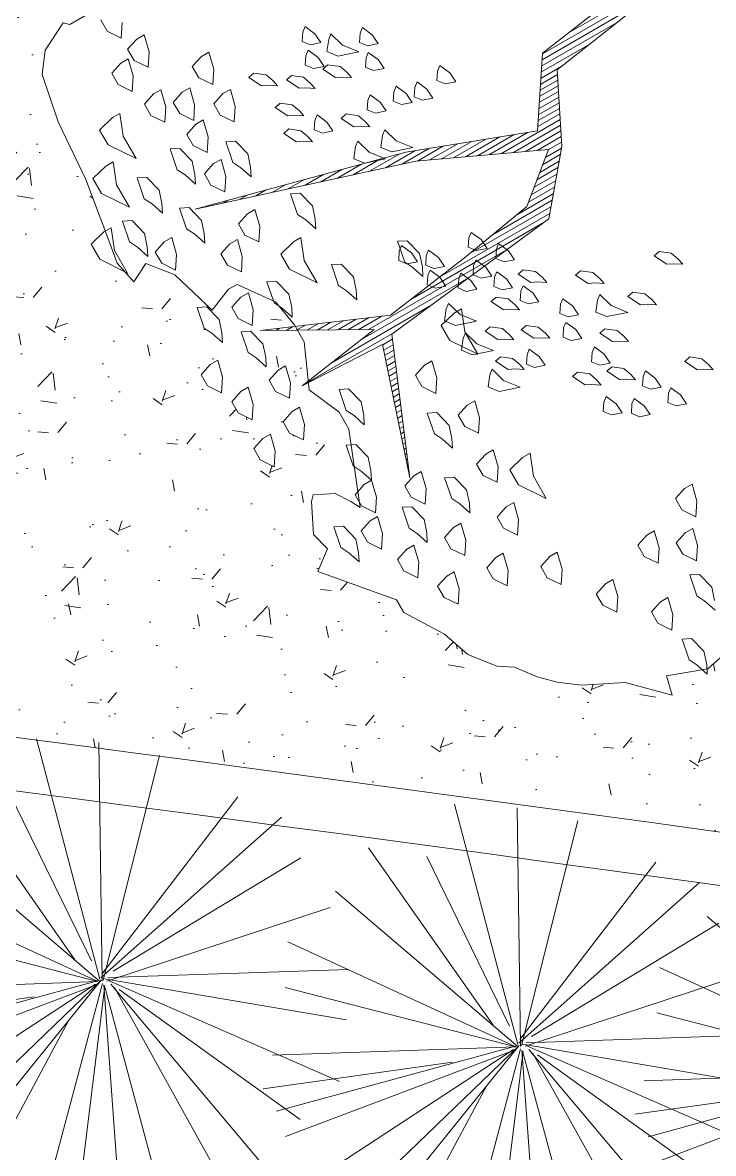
# Model space of a CAD drawing. Header units: metres. Extents: x 12093 to 20303, y 514 to 1412.
# Drawn here: x 19682.532 to 19684.485, y 706.452 to 709.65 of the extents above; entities that cross this region are included whole.
import ezdxf

# ---------------------------------------------------------------- set-up
doc = ezdxf.new("R2010")
doc.units = ezdxf.units.M
doc.layers.get('0').update_dxf_attribs({"lineweight": 13})
for name, color, linetype, lineweight in [('AMBI-GRASS', 104, 'Continuous', 20), ('ARBOLES', 52, 'Continuous', 13), ('grass', 64, 'Continuous', 13), ('MANZANAS-ORIGINALES', 147, 'Continuous', 9)]:
    doc.layers.add(name, color=color, linetype=linetype, lineweight=lineweight)
pattern_1 = [(50, (0, 0), (0.364369338, -0.031878171), [0.0381, -0.4191]), (355, (0, 0), (-0.070485652, 0.382113286), [0.03048, -0.33528]), (100.451, (0.03036, -0.00266), (0.2938850033, 0.3502333756), [0.03238, -0.35618]), (46.1842, (0, 0.1016), (0.542158082, -0.084084656), [0.05715, -0.62865]), (96.6356, (0.0452, 0.0946), (0.474808469, 0.494851112), [0.04857, -0.53427]), (351.184, (0, 0.1016), (0.474809212, 0.494850236), [0.04572, -0.50292]), (21, (0.0508, 0.0762), (0.3032297597, -0.204531037), [0.0381, -0.4191]), (326, (0.0508, 0.0762), (0.123604057, 0.368375932), [0.03048, -0.33528]), (71.4514, (0.07607, 0.05916), (0.4268329815, 0.1638457154), [0.03238, -0.35618]), (37.5, (0, 0), (0.0061772065, 0.16911007775), [0, -0.331216, 0, -0.34036, 0, -0.33655]), (7.5, (0, 0), (0.133639325, 0.2003611496), [0, -0.194056, 0, -0.323596, 0, -0.12827]), (327.5, (-0.11328, 0), (0.2711811903, -0.011457488), [0, -0.127, 0, -0.39624, 0, -0.52578]), (317.5, (-0.16408, 0), (0.2962583628, 0.050852982), [0, -0.1651, 0, -0.263144, 0, -0.37338])]

# ---------------------------------------------------------------- blocks, each defined once
blk = doc.blocks.new('ghgfghgh')
at = {"layer": 'ARBOLES', "lineweight": 20}
for p, q in [((20001.1504, 663.7638), (20001.5824, 664.0132)), ((20001.1042, 663.7276), (20001.3177, 663.8952)), ((20001.3369, 663.8619), (20001.1301, 663.6982)), ((20001.1042, 663.7267), (20001.333, 663.8588)), ((20001.1035, 663.7159), (20001.2843, 663.8203)), ((20001.1028, 663.705), (20001.2357, 663.7818)), ((20001.1021, 663.6942), (20001.187, 663.7433)), ((20001.0953, 663.5894), (20001.1042, 663.7276)), ((20001.1014, 663.6834), (20001.1384, 663.7047)), ((20001.1, 663.6617), (20001.1312, 663.6797)), ((20001.1007, 663.6725), (20001.1306, 663.6898)), ((20001.1301, 663.6982), (20001.1383, 663.5611)), ((20001.0986, 663.6401), (20001.1324, 663.6596)), ((20001.0993, 663.6509), (20001.1318, 663.6696)), ((20001.0972, 663.6184), (20001.1336, 663.6394)), ((20001.0979, 663.6292), (20001.133, 663.6495)), ((20001.0958, 663.5967), (20001.1348, 663.6193)), ((20001.0965, 663.6076), (20001.1342, 663.6293)), ((20001.0306, 663.5487), (20001.1354, 663.6092)), ((20001.052, 663.5506), (20001.136, 663.5991)), ((20000.8603, 663.5513), (20001.0953, 663.5894)), ((20000.9879, 663.5449), (20001.0532, 663.5826)), ((20001.0093, 663.5468), (20001.0784, 663.5867)), ((20001.0734, 663.5525), (20001.1366, 663.589)), ((20001.0947, 663.5544), (20001.1372, 663.579)), ((20000.8812, 663.5354), (20000.9276, 663.5622)), ((20000.9025, 663.5373), (20000.9527, 663.5663)), ((20000.9239, 663.5392), (20000.9778, 663.5704)), ((20000.9452, 663.5411), (20001.003, 663.5744)), ((20000.9666, 663.543), (20001.0281, 663.5785)), ((20001.1141, 663.5552), (20001.1378, 663.5689)), ((20001.1383, 663.5611), (20001.1151, 663.4324)), ((20000.4846, 663.4496), (20000.8603, 663.5513)), ((20000.7664, 663.5108), (20000.8154, 663.5391)), ((20000.7953, 663.5171), (20000.8494, 663.5483)), ((20000.8242, 663.5234), (20000.8773, 663.554)), ((20000.8532, 663.5297), (20000.9025, 663.5581)), ((20001.1145, 663.5562), (20000.8784, 663.5351)), ((20001.0759, 663.4541), (20001.1145, 663.5562)), ((20001.1041, 663.5285), (20001.1357, 663.5468)), ((20001.1091, 663.5419), (20001.1378, 663.5585)), ((20000.8784, 663.5351), (20000.4846, 663.4496)), ((20000.7085, 663.4982), (20000.7474, 663.5207)), ((20000.7374, 663.5045), (20000.7814, 663.5299)), ((20001.094, 663.5019), (20001.1315, 663.5236)), ((20001.099, 663.5152), (20001.1336, 663.5352)), ((20000.6506, 663.4856), (20000.6795, 663.5023)), ((20000.6795, 663.4919), (20000.7134, 663.5115)), ((20001.0839, 663.4752), (20001.1273, 663.5003)), ((20001.0889, 663.4885), (20001.1294, 663.5119)), ((20000.5927, 663.4731), (20000.6115, 663.4839)), ((20000.6216, 663.4794), (20000.6455, 663.4931)), ((20001.0788, 663.4619), (20001.1252, 663.4886)), ((20000.5637, 663.4668), (20000.5775, 663.4747)), ((20001.0157, 663.4046), (20001.121, 663.4654)), ((20001.0581, 663.4395), (20001.1231, 663.477)), ((20000.9219, 663.3296), (20001.1168, 663.4421)), ((20000.9678, 663.3651), (20001.0759, 663.4541)), ((20000.9733, 663.3697), (20001.1189, 663.4537)), ((20001.1151, 663.4324), (20000.8351, 663.2264)), ((20000.8691, 663.2886), (20001.104, 663.4243)), ((20000.7938, 663.2347), (20001.0382, 663.3758)), ((20000.833, 663.2607), (20000.9678, 663.3651)), ((20000.7802, 663.2165), (20000.9723, 663.3274)), ((20000.73, 663.177), (20000.9065, 663.279)), ((20000.6008, 663.233), (20000.833, 663.2607)), ((20000.7571, 663.2344), (20000.7947, 663.2561)), ((20000.7754, 663.2346), (20000.8174, 663.2588)), ((20000.6287, 663.2332), (20000.6354, 663.2371)), ((20000.647, 663.2334), (20000.6581, 663.2398)), ((20000.6654, 663.2336), (20000.6809, 663.2425)), ((20000.6837, 663.2337), (20000.7037, 663.2453)), ((20000.7021, 663.2339), (20000.7264, 663.248)), ((20000.7204, 663.2341), (20000.7492, 663.2507)), ((20000.7388, 663.2342), (20000.7719, 663.2534)), ((20000.8036, 663.2348), (20000.6008, 663.233)), ((20000.6103, 663.2331), (20000.6126, 663.2344)), ((20000.6755, 663.1343), (20000.8036, 663.2348)), ((20000.6797, 663.1376), (20000.8406, 663.2305)), ((20000.8191, 663.2076), (20000.8362, 663.2175)), ((20000.8351, 663.2264), (20000.8676, 662.9704)), ((20000.8189, 663.2082), (20000.6755, 663.1343)), ((20000.8676, 662.9704), (20000.8189, 663.2082)), ((20000.821, 663.1983), (20000.8374, 663.2078)), ((20000.8229, 663.189), (20000.8387, 663.1981)), ((20000.8248, 663.1797), (20000.8399, 663.1884)), ((20000.8267, 663.1703), (20000.8411, 663.1787)), ((20000.8286, 663.161), (20000.8424, 663.169)), ((20000.8305, 663.1517), (20000.8436, 663.1592)), ((20000.8324, 663.1424), (20000.8448, 663.1495)), ((20000.8343, 663.133), (20000.8461, 663.1398)), ((20000.8362, 663.1237), (20000.8473, 663.1301)), ((20000.8381, 663.1144), (20000.8485, 663.1204)), ((20000.8401, 663.1051), (20000.8498, 663.1107)), ((20000.842, 663.0958), (20000.851, 663.101)), ((20000.8439, 663.0864), (20000.8522, 663.0913)), ((20000.8458, 663.0771), (20000.8535, 663.0816)), ((20000.8477, 663.0678), (20000.8547, 663.0718)), ((20000.8496, 663.0585), (20000.8559, 663.0621)), ((20000.8515, 663.0491), (20000.8572, 663.0524)), ((20000.8534, 663.0398), (20000.8584, 663.0427)), ((20000.8553, 663.0305), (20000.8597, 663.033)), ((20000.8572, 663.0212), (20000.8609, 663.0233)), ((20000.8591, 663.0118), (20000.8621, 663.0136)), ((20000.861, 663.0025), (20000.8634, 663.0039)), ((20000.8629, 662.9932), (20000.8646, 662.9941))]:
    blk.add_line(p, q, dxfattribs=at)
at = {"layer": 'grass'}
for p, q in [((20000.2614, 663.7788), (20000.2993, 663.8007)), ((20000.228, 663.7494), (20000.2495, 663.782)), ((20000.2495, 663.782), (20000.2614, 663.7788)), ((20000.3164, 663.7869), (20000.3279, 663.767)), ((20000.3527, 663.7547), (20000.3545, 663.7823)), ((20000.3279, 663.767), (20000.3527, 663.7547)), ((20000.3937, 663.7606), (20000.3804, 663.7529)), ((20000.4024, 663.7302), (20000.3937, 663.7606)), ((20000.6766, 663.7654), (20000.6755, 663.7487)), ((20000.6806, 663.7752), (20000.6766, 663.7654)), ((20000.6982, 663.7623), (20000.6806, 663.7752)), ((20000.7089, 663.7465), (20000.6982, 663.7623)), ((20000.7267, 663.7621), (20000.7227, 663.7523)), ((20000.7472, 663.7422), (20000.7267, 663.7621)), ((20000.7788, 663.7636), (20000.7777, 663.7469)), ((20000.7828, 663.7734), (20000.7788, 663.7636)), ((20000.8004, 663.7605), (20000.7828, 663.7734)), ((20000.8111, 663.7447), (20000.8004, 663.7605)), ((20000.2172, 663.7331), (20000.228, 663.7494)), ((20000.3804, 663.7529), (20000.3643, 663.7347)), ((20000.6755, 663.7487), (20000.6902, 663.7427)), ((20000.6902, 663.7427), (20000.7089, 663.7465)), ((20000.7227, 663.7523), (20000.7196, 663.7306)), ((20000.7766, 663.7302), (20000.7472, 663.7422)), ((20000.7777, 663.7469), (20000.7924, 663.7409)), ((20000.7924, 663.7409), (20000.8111, 663.7447)), ((20000.212, 663.6898), (20000.2172, 663.7331)), ((20000.3643, 663.7347), (20000.3758, 663.7148)), ((20000.4006, 663.7025), (20000.4024, 663.7302)), ((20000.4957, 663.722), (20000.4796, 663.7038)), ((20000.509, 663.7297), (20000.4957, 663.722)), ((20000.5177, 663.6992), (20000.509, 663.7297)), ((20000.6822, 663.7231), (20000.681, 663.7064)), ((20000.6862, 663.7329), (20000.6822, 663.7231)), ((20000.7038, 663.7199), (20000.6862, 663.7329)), ((20000.7145, 663.7041), (20000.7038, 663.7199)), ((20000.7196, 663.7306), (20000.7392, 663.7226)), ((20000.7392, 663.7226), (20000.7766, 663.7302)), ((20000.7933, 663.7291), (20000.7893, 663.7193)), ((20000.8109, 663.7162), (20000.7933, 663.7291)), ((20000.352, 663.7099), (20000.3359, 663.6918)), ((20000.3653, 663.7176), (20000.352, 663.7099)), ((20000.374, 663.6872), (20000.3653, 663.7176)), ((20000.3758, 663.7148), (20000.4006, 663.7025)), ((20000.4796, 663.7038), (20000.4911, 663.6839)), ((20000.681, 663.7064), (20000.6957, 663.7003)), ((20000.6957, 663.7003), (20000.7145, 663.7041)), ((20000.7125, 663.6992), (20000.7214, 663.707)), ((20000.7214, 663.707), (20000.743, 663.7039)), ((20000.743, 663.7039), (20000.7557, 663.693)), ((20000.7893, 663.7193), (20000.7882, 663.7026)), ((20000.7882, 663.7026), (20000.8029, 663.6966)), ((20000.8029, 663.6966), (20000.8216, 663.7004)), ((20000.8216, 663.7004), (20000.8109, 663.7162)), ((20000.921, 663.7055), (20000.9169, 663.6957)), ((20000.9386, 663.6926), (20000.921, 663.7055)), ((20000.2405, 663.6054), (20000.212, 663.6898)), ((20000.3359, 663.6918), (20000.3474, 663.6718)), ((20000.3722, 663.6596), (20000.374, 663.6872)), ((20000.4911, 663.6839), (20000.5159, 663.6716)), ((20000.5159, 663.6716), (20000.5177, 663.6992)), ((20000.5806, 663.6845), (20000.5895, 663.6923)), ((20000.6031, 663.6696), (20000.5806, 663.6845)), ((20000.5895, 663.6923), (20000.6111, 663.6892)), ((20000.6111, 663.6892), (20000.6238, 663.6783)), ((20000.6474, 663.6801), (20000.6563, 663.6879)), ((20000.6699, 663.6651), (20000.6474, 663.6801)), ((20000.6563, 663.6879), (20000.6779, 663.6847)), ((20000.6779, 663.6847), (20000.6906, 663.6738)), ((20000.735, 663.6843), (20000.7125, 663.6992)), ((20000.7468, 663.6852), (20000.735, 663.6843)), ((20000.7635, 663.6841), (20000.7468, 663.6852)), ((20000.7557, 663.693), (20000.7635, 663.6841)), ((20000.9169, 663.6957), (20000.9158, 663.679)), ((20000.9493, 663.6768), (20000.9386, 663.6926)), ((20000.3474, 663.6718), (20000.3722, 663.6596)), ((20000.4236, 663.6626), (20000.4103, 663.655)), ((20000.4323, 663.6322), (20000.4236, 663.6626)), ((20000.475, 663.6657), (20000.4617, 663.658)), ((20000.4837, 663.6353), (20000.475, 663.6657)), ((20000.5474, 663.6632), (20000.5341, 663.6555)), ((20000.5561, 663.6328), (20000.5474, 663.6632)), ((20000.6149, 663.6705), (20000.6031, 663.6696)), ((20000.6316, 663.6694), (20000.6149, 663.6705)), ((20000.6238, 663.6783), (20000.6316, 663.6694)), ((20000.6817, 663.666), (20000.6699, 663.6651)), ((20000.6984, 663.6649), (20000.6817, 663.666)), ((20000.6906, 663.6738), (20000.6984, 663.6649)), ((20000.843, 663.6688), (20000.839, 663.6589)), ((20000.8606, 663.6558), (20000.843, 663.6688)), ((20000.8764, 663.6665), (20000.8753, 663.6498)), ((20000.8804, 663.6763), (20000.8764, 663.6665)), ((20000.898, 663.6634), (20000.8804, 663.6763)), ((20000.9087, 663.6476), (20000.898, 663.6634)), ((20000.9158, 663.679), (20000.9305, 663.673)), ((20000.9305, 663.673), (20000.9493, 663.6768)), ((20000.4103, 663.655), (20000.3942, 663.6368)), ((20000.4617, 663.658), (20000.4456, 663.6399)), ((20000.4456, 663.6399), (20000.4571, 663.6199)), ((20000.5341, 663.6555), (20000.518, 663.6373)), ((20000.7927, 663.6436), (20000.7916, 663.6269)), ((20000.7967, 663.6534), (20000.7927, 663.6436)), ((20000.8143, 663.6405), (20000.7967, 663.6534)), ((20000.825, 663.6246), (20000.8143, 663.6405)), ((20000.839, 663.6589), (20000.8379, 663.6422)), ((20000.8379, 663.6422), (20000.8526, 663.6362)), ((20000.8526, 663.6362), (20000.8713, 663.64)), ((20000.8713, 663.64), (20000.8606, 663.6558)), ((20000.8753, 663.6498), (20000.89, 663.6438)), ((20000.89, 663.6438), (20000.9087, 663.6476)), ((20000.3505, 663.6204), (20000.3372, 663.6127)), ((20000.3564, 663.5795), (20000.3505, 663.6204)), ((20000.3942, 663.6368), (20000.4057, 663.6168)), ((20000.4305, 663.6046), (20000.4323, 663.6322)), ((20000.4571, 663.6199), (20000.482, 663.6077)), ((20000.482, 663.6077), (20000.4837, 663.6353)), ((20000.518, 663.6373), (20000.5295, 663.6174)), ((20000.5543, 663.6051), (20000.5561, 663.6328)), ((20000.6274, 663.631), (20000.6363, 663.6388)), ((20000.6499, 663.6161), (20000.6274, 663.631)), ((20000.6363, 663.6388), (20000.6579, 663.6357)), ((20000.6579, 663.6357), (20000.6706, 663.6248)), ((20000.6706, 663.6248), (20000.6784, 663.6159)), ((20000.7452, 663.6115), (20000.7541, 663.6193)), ((20000.7541, 663.6193), (20000.7757, 663.6162)), ((20000.7916, 663.6269), (20000.8063, 663.6208)), ((20000.8063, 663.6208), (20000.825, 663.6246)), ((20000.2898, 663.5027), (20000.2405, 663.6054)), ((20000.3372, 663.6127), (20000.3144, 663.5907)), ((20000.4057, 663.6168), (20000.4305, 663.6046)), ((20000.4858, 663.601), (20000.4697, 663.5828)), ((20000.4991, 663.6087), (20000.4858, 663.601)), ((20000.5078, 663.5783), (20000.4991, 663.6087)), ((20000.5295, 663.6174), (20000.5543, 663.6051)), ((20000.6617, 663.617), (20000.6499, 663.6161)), ((20000.6784, 663.6159), (20000.6617, 663.617)), ((20000.698, 663.6079), (20000.6969, 663.5912)), ((20000.702, 663.6177), (20000.698, 663.6079)), ((20000.7196, 663.6048), (20000.702, 663.6177)), ((20000.7303, 663.589), (20000.7196, 663.6048)), ((20000.7677, 663.5966), (20000.7452, 663.6115)), ((20000.7757, 663.6162), (20000.7884, 663.6053)), ((20000.7884, 663.6053), (20000.7962, 663.5963)), ((20000.3144, 663.5907), (20000.3298, 663.5641)), ((20000.3794, 663.5396), (20000.3564, 663.5795)), ((20000.4697, 663.5828), (20000.4812, 663.5629)), ((20000.6428, 663.5847), (20000.6517, 663.5925)), ((20000.6653, 663.5698), (20000.6428, 663.5847)), ((20000.6517, 663.5925), (20000.6733, 663.5894)), ((20000.6733, 663.5894), (20000.686, 663.5785)), ((20000.6969, 663.5912), (20000.7116, 663.5852)), ((20000.7116, 663.5852), (20000.7303, 663.589)), ((20000.7795, 663.5975), (20000.7677, 663.5966)), ((20000.7962, 663.5963), (20000.7795, 663.5975)), ((20000.8187, 663.5814), (20000.8156, 663.5598)), ((20000.8227, 663.5912), (20000.8187, 663.5814)), ((20000.8432, 663.5714), (20000.8227, 663.5912)), ((20000.3298, 663.5641), (20000.3794, 663.5396)), ((20000.4812, 663.5629), (20000.506, 663.5506)), ((20000.506, 663.5506), (20000.5078, 663.5783)), ((20000.5393, 663.5698), (20000.5564, 663.5709)), ((20000.5518, 663.5327), (20000.5393, 663.5698)), ((20000.5564, 663.5709), (20000.5784, 663.5481)), ((20000.6771, 663.5707), (20000.6653, 663.5698)), ((20000.6938, 663.5696), (20000.6771, 663.5707)), ((20000.686, 663.5785), (20000.6938, 663.5696)), ((20000.7704, 663.5611), (20000.7673, 663.5395)), ((20000.7744, 663.5709), (20000.7704, 663.5611)), ((20000.7949, 663.5511), (20000.7744, 663.5709)), ((20000.8156, 663.5598), (20000.8352, 663.5518)), ((20000.8352, 663.5518), (20000.8727, 663.5594)), ((20000.8727, 663.5594), (20000.8432, 663.5714)), ((20000.4403, 663.557), (20000.4574, 663.558)), ((20000.4528, 663.5199), (20000.4403, 663.557)), ((20000.4574, 663.558), (20000.4794, 663.5353)), ((20000.5308, 663.5384), (20000.5175, 663.5307)), ((20000.5395, 663.5079), (20000.5308, 663.5384)), ((20000.5784, 663.5481), (20000.5833, 663.5243)), ((20000.7673, 663.5395), (20000.7869, 663.5315)), ((20000.7869, 663.5315), (20000.8243, 663.5391)), ((20000.8243, 663.5391), (20000.7949, 663.5511)), ((20000.3252, 663.526), (20000.3024, 663.504)), ((20000.3385, 663.5337), (20000.3252, 663.526)), ((20000.3444, 663.4928), (20000.3385, 663.5337)), ((20000.4671, 663.5105), (20000.4528, 663.5199)), ((20000.4794, 663.5353), (20000.4843, 663.5115)), ((20000.5175, 663.5307), (20000.5014, 663.5125)), ((20000.5661, 663.5233), (20000.5518, 663.5327)), ((20000.5843, 663.5072), (20000.5661, 663.5233)), ((20000.5833, 663.5243), (20000.5843, 663.5072)), ((20000.327, 663.4031), (20000.2898, 663.5027)), ((20000.3024, 663.504), (20000.3178, 663.4774)), ((20000.3815, 663.5053), (20000.3986, 663.5063)), ((20000.394, 663.4682), (20000.3815, 663.5053)), ((20000.3986, 663.5063), (20000.4206, 663.4836)), ((20000.4853, 663.4944), (20000.4671, 663.5105)), ((20000.4843, 663.5115), (20000.4853, 663.4944)), ((20000.5014, 663.5125), (20000.5129, 663.4926)), ((20000.5378, 663.4803), (20000.5395, 663.5079)), ((20000.3674, 663.4529), (20000.3444, 663.4928)), ((20000.4206, 663.4836), (20000.4255, 663.4598)), ((20000.5129, 663.4926), (20000.5378, 663.4803)), ((20000.6549, 663.477), (20000.672, 663.478)), ((20000.672, 663.478), (20000.694, 663.4553)), ((20000.3178, 663.4774), (20000.3674, 663.4529)), ((20000.4083, 663.4588), (20000.394, 663.4682)), ((20000.4265, 663.4427), (20000.4083, 663.4588)), ((20000.4255, 663.4598), (20000.4265, 663.4427)), ((20000.5348, 663.4605), (20000.5435, 663.4655)), ((20000.6674, 663.4399), (20000.6549, 663.477)), ((20000.4569, 663.4514), (20000.4741, 663.4524)), ((20000.4695, 663.4143), (20000.4569, 663.4514)), ((20000.4741, 663.4524), (20000.4961, 663.4296)), ((20000.5058, 663.4542), (20000.5095, 663.4563)), ((20000.5779, 663.4414), (20000.5618, 663.4233)), ((20000.5912, 663.4491), (20000.5779, 663.4414)), ((20000.5999, 663.4187), (20000.5912, 663.4491)), ((20000.6818, 663.4305), (20000.6674, 663.4399)), ((20000.694, 663.4553), (20000.6989, 663.4315)), ((20000.3551, 663.4281), (20000.3723, 663.4291)), ((20000.3677, 663.391), (20000.3551, 663.4281)), ((20000.3723, 663.4291), (20000.3943, 663.4063)), ((20000.4961, 663.4296), (20000.5009, 663.4059)), ((20000.5618, 663.4233), (20000.5733, 663.4033)), ((20000.5981, 663.3911), (20000.5999, 663.4187)), ((20000.6999, 663.4144), (20000.6818, 663.4305)), ((20000.6989, 663.4315), (20000.6999, 663.4144)), ((20000.3219, 663.4089), (20000.2991, 663.3869)), ((20000.3352, 663.4165), (20000.3219, 663.4089)), ((20000.3457, 663.3534), (20000.327, 663.4031)), ((20000.3411, 663.3756), (20000.3352, 663.4165)), ((20000.3943, 663.4063), (20000.3992, 663.3825)), ((20000.4429, 663.3989), (20000.4296, 663.3913)), ((20000.4516, 663.3685), (20000.4429, 663.3989)), ((20000.4838, 663.4048), (20000.4695, 663.4143)), ((20000.502, 663.3887), (20000.4838, 663.4048)), ((20000.5009, 663.4059), (20000.502, 663.3887)), ((20000.5733, 663.4033), (20000.5981, 663.3911)), ((20000.6733, 663.399), (20000.66, 663.3913)), ((20000.6792, 663.3581), (20000.6733, 663.399)), ((20000.9727, 663.3984), (20000.9716, 663.3817)), ((20000.9767, 663.4082), (20000.9727, 663.3984)), ((20000.9943, 663.3953), (20000.9767, 663.4082)), ((20000.2991, 663.3869), (20000.3145, 663.3603)), ((20000.382, 663.3815), (20000.3677, 663.391)), ((20000.4002, 663.3654), (20000.382, 663.3815)), ((20000.3992, 663.3825), (20000.4002, 663.3654)), ((20000.4296, 663.3913), (20000.4135, 663.3731)), ((20000.5467, 663.388), (20000.5306, 663.3698)), ((20000.56, 663.3956), (20000.5467, 663.388)), ((20000.5687, 663.3652), (20000.56, 663.3956)), ((20000.66, 663.3913), (20000.6373, 663.3693)), ((20000.8457, 663.3922), (20000.8629, 663.3932)), ((20000.8583, 663.3551), (20000.8457, 663.3922)), ((20000.8527, 663.3845), (20000.8486, 663.3747)), ((20000.8703, 663.3716), (20000.8527, 663.3845)), ((20000.8629, 663.3932), (20000.8849, 663.3704)), ((20000.9716, 663.3817), (20000.9863, 663.3756)), ((20000.9863, 663.3756), (20001.005, 663.3794)), ((20001.005, 663.3794), (20000.9943, 663.3953)), ((20001.0217, 663.3783), (20001.0206, 663.3616)), ((20001.0257, 663.3881), (20001.0217, 663.3783)), ((20001.0433, 663.3752), (20001.0257, 663.3881)), ((20000.3145, 663.3603), (20000.3641, 663.3357)), ((20000.3641, 663.3357), (20000.3411, 663.3756)), ((20000.4135, 663.3731), (20000.425, 663.3531)), ((20000.4498, 663.3409), (20000.4516, 663.3685)), ((20000.5306, 663.3698), (20000.5421, 663.3499)), ((20000.567, 663.3376), (20000.5687, 663.3652)), ((20000.6373, 663.3693), (20000.6526, 663.3427)), ((20000.7023, 663.3182), (20000.6792, 663.3581)), ((20000.8486, 663.3747), (20000.8475, 663.358)), ((20000.8475, 663.358), (20000.8622, 663.352)), ((20000.881, 663.3558), (20000.8703, 663.3716)), ((20000.8849, 663.3704), (20000.8897, 663.3466)), ((20000.8968, 663.3665), (20000.8957, 663.3498)), ((20000.9008, 663.3763), (20000.8968, 663.3665)), ((20000.9184, 663.3634), (20000.9008, 663.3763)), ((20000.9291, 663.3476), (20000.9184, 663.3634)), ((20000.9852, 663.3589), (20000.9812, 663.3491)), ((20001.0028, 663.346), (20000.9852, 663.3589)), ((20001.0206, 663.3616), (20001.0353, 663.3556)), ((20001.0353, 663.3556), (20001.054, 663.3594)), ((20001.054, 663.3594), (20001.0433, 663.3752)), ((20001.3028, 663.3664), (20001.3118, 663.3742)), ((20001.3254, 663.3515), (20001.3028, 663.3664)), ((20001.3118, 663.3742), (20001.3334, 663.3711)), ((20001.3334, 663.3711), (20001.3461, 663.3601)), ((20001.3461, 663.3601), (20001.3539, 663.3512)), ((20000.3751, 663.3199), (20000.3457, 663.3534)), ((20000.3966, 663.3525), (20000.3751, 663.3199)), ((20000.4487, 663.3322), (20000.3966, 663.3525)), ((20000.425, 663.3531), (20000.4498, 663.3409)), ((20000.5421, 663.3499), (20000.567, 663.3376)), ((20000.6526, 663.3427), (20000.7023, 663.3182)), ((20000.7278, 663.3507), (20000.745, 663.3517)), ((20000.7404, 663.3136), (20000.7278, 663.3507)), ((20000.745, 663.3517), (20000.767, 663.329)), ((20000.8726, 663.3456), (20000.8583, 663.3551)), ((20000.8622, 663.352), (20000.881, 663.3558)), ((20000.8908, 663.3295), (20000.8726, 663.3456)), ((20000.8897, 663.3466), (20000.8908, 663.3295)), ((20000.8957, 663.3498), (20000.9104, 663.3438)), ((20000.9035, 663.3409), (20000.8994, 663.3311)), ((20000.9211, 663.328), (20000.9035, 663.3409)), ((20000.9104, 663.3438), (20000.9291, 663.3476)), ((20000.9812, 663.3491), (20000.9801, 663.3324)), ((20001.0135, 663.3302), (20001.0028, 663.346)), ((20001.0224, 663.338), (20001.0184, 663.3282)), ((20001.04, 663.3251), (20001.0224, 663.338)), ((20001.0607, 663.3338), (20001.0696, 663.3416)), ((20001.0696, 663.3416), (20001.0912, 663.3385)), ((20001.0912, 663.3385), (20001.1039, 663.3276)), ((20001.163, 663.332), (20001.1719, 663.3398)), ((20001.1719, 663.3398), (20001.1935, 663.3367)), ((20001.1935, 663.3367), (20001.2062, 663.3258)), ((20001.3372, 663.3523), (20001.3254, 663.3515)), ((20001.3539, 663.3512), (20001.3372, 663.3523)), ((20000.5151, 663.2696), (20000.4487, 663.3322)), ((20000.6127, 663.3197), (20000.6299, 663.3207)), ((20000.6253, 663.2826), (20000.6127, 663.3197)), ((20000.6299, 663.3207), (20000.6519, 663.298)), ((20000.767, 663.329), (20000.7718, 663.3052)), ((20000.8994, 663.3311), (20000.8983, 663.3144)), ((20000.9318, 663.3121), (20000.9211, 663.328)), ((20000.9545, 663.3257), (20000.9534, 663.309)), ((20000.9585, 663.3355), (20000.9545, 663.3257)), ((20000.9761, 663.3226), (20000.9585, 663.3355)), ((20000.9868, 663.3068), (20000.9761, 663.3226)), ((20000.9801, 663.3324), (20000.9948, 663.3264)), ((20000.9948, 663.3264), (20001.0135, 663.3302)), ((20001.0184, 663.3282), (20001.0173, 663.3115)), ((20001.0507, 663.3093), (20001.04, 663.3251)), ((20001.0832, 663.3189), (20001.0607, 663.3338)), ((20001.095, 663.3198), (20001.0832, 663.3189)), ((20001.1117, 663.3187), (20001.095, 663.3198)), ((20001.1039, 663.3276), (20001.1117, 663.3187)), ((20001.1855, 663.3171), (20001.163, 663.332)), ((20001.1973, 663.318), (20001.1855, 663.3171)), ((20001.214, 663.3169), (20001.1973, 663.318)), ((20001.2062, 663.3258), (20001.214, 663.3169)), ((20000.5442, 663.3066), (20000.5151, 663.2696)), ((20000.5593, 663.3153), (20000.5442, 663.3066)), ((20000.6277, 663.2842), (20000.5593, 663.3153)), ((20000.5795, 663.3005), (20000.5662, 663.2928)), ((20000.5882, 663.2701), (20000.5795, 663.3005)), ((20000.6519, 663.298), (20000.6568, 663.2742)), ((20000.7547, 663.3041), (20000.7404, 663.3136)), ((20000.7729, 663.288), (20000.7547, 663.3041)), ((20000.7718, 663.3052), (20000.7729, 663.288)), ((20000.8983, 663.3144), (20000.913, 663.3084)), ((20000.913, 663.3084), (20000.9318, 663.3121)), ((20000.9534, 663.309), (20000.9681, 663.303)), ((20000.9681, 663.303), (20000.9868, 663.3068)), ((20001.0173, 663.3115), (20001.032, 663.3055)), ((20001.032, 663.3055), (20001.0507, 663.3093)), ((20001.0654, 663.3033), (20001.0643, 663.2866)), ((20001.0694, 663.3131), (20001.0654, 663.3033)), ((20001.087, 663.3002), (20001.0694, 663.3131)), ((20001.0977, 663.2843), (20001.087, 663.3002)), ((20001.206, 663.2973), (20001.202, 663.2875)), ((20001.2265, 663.2775), (20001.206, 663.2973)), ((20001.2561, 663.294), (20001.265, 663.3018)), ((20001.265, 663.3018), (20001.2866, 663.2987)), ((20001.2866, 663.2987), (20001.2993, 663.2877)), ((20000.5662, 663.2928), (20000.5501, 663.2747)), ((20000.6396, 663.2732), (20000.6253, 663.2826)), ((20000.6615, 663.2432), (20000.6277, 663.2842)), ((20000.9364, 663.2816), (20000.9324, 663.2718)), ((20000.9569, 663.2618), (20000.9364, 663.2816)), ((20001.0122, 663.285), (20001.0211, 663.2928)), ((20001.0347, 663.2701), (20001.0122, 663.285)), ((20001.0211, 663.2928), (20001.0427, 663.2897)), ((20001.0427, 663.2897), (20001.0554, 663.2788)), ((20001.0554, 663.2788), (20001.0632, 663.2699)), ((20001.0643, 663.2866), (20001.079, 663.2806)), ((20001.079, 663.2806), (20001.0977, 663.2843)), ((20001.136, 663.2801), (20001.1349, 663.2634)), ((20001.14, 663.2899), (20001.136, 663.2801)), ((20001.1576, 663.277), (20001.14, 663.2899)), ((20001.1683, 663.2612), (20001.1576, 663.277)), ((20001.202, 663.2875), (20001.1989, 663.2659)), ((20001.2559, 663.2655), (20001.2265, 663.2775)), ((20001.2786, 663.279), (20001.2561, 663.294)), ((20001.2904, 663.2799), (20001.2786, 663.279)), ((20001.3071, 663.2788), (20001.2904, 663.2799)), ((20001.2993, 663.2877), (20001.3071, 663.2788)), ((20000.4882, 663.2744), (20000.5053, 663.2754)), ((20000.5007, 663.2373), (20000.4882, 663.2744)), ((20000.5053, 663.2754), (20000.5273, 663.2527)), ((20000.5501, 663.2747), (20000.5616, 663.2547)), ((20000.5864, 663.2424), (20000.5882, 663.2701)), ((20000.6578, 663.257), (20000.6396, 663.2732)), ((20000.6568, 663.2742), (20000.6578, 663.257)), ((20000.9463, 663.264), (20000.9235, 663.242)), ((20000.9324, 663.2718), (20000.9293, 663.2502)), ((20000.9596, 663.2717), (20000.9463, 663.264)), ((20000.9863, 663.2498), (20000.9569, 663.2618)), ((20000.9655, 663.2308), (20000.9596, 663.2717)), ((20001.0465, 663.271), (20001.0347, 663.2701)), ((20001.0632, 663.2699), (20001.0465, 663.271)), ((20001.1349, 663.2634), (20001.1496, 663.2574)), ((20001.1496, 663.2574), (20001.1683, 663.2612)), ((20001.1989, 663.2659), (20001.2185, 663.2579)), ((20001.2185, 663.2579), (20001.2559, 663.2655)), ((20000.5151, 663.2278), (20000.5007, 663.2373)), ((20000.5273, 663.2527), (20000.5322, 663.2289)), ((20000.5616, 663.2547), (20000.5864, 663.2424)), ((20000.6789, 663.2129), (20000.6615, 663.2432)), ((20000.9235, 663.242), (20000.9389, 663.2154)), ((20000.9293, 663.2502), (20000.9489, 663.2422)), ((20000.9489, 663.2422), (20000.9863, 663.2498)), ((20001.0019, 663.232), (20001.0109, 663.2398)), ((20001.0109, 663.2398), (20001.0325, 663.2367)), ((20001.0325, 663.2367), (20001.0452, 663.2257)), ((20001.0659, 663.2344), (20001.0748, 663.2422)), ((20001.0748, 663.2422), (20001.0964, 663.2391)), ((20001.0964, 663.2391), (20001.1091, 663.2282)), ((20001.1416, 663.2378), (20001.1405, 663.2211)), ((20001.1456, 663.2476), (20001.1416, 663.2378)), ((20001.1632, 663.2347), (20001.1456, 663.2476)), ((20001.2064, 663.2285), (20001.2153, 663.2363)), ((20001.2153, 663.2363), (20001.237, 663.2332)), ((20000.5332, 663.2117), (20000.5151, 663.2278)), ((20000.5322, 663.2289), (20000.5332, 663.2117)), ((20000.5665, 663.2309), (20000.5836, 663.232)), ((20000.579, 663.1938), (20000.5665, 663.2309)), ((20000.5836, 663.232), (20000.6056, 663.2092)), ((20000.9625, 663.2195), (20000.9594, 663.1979)), ((20000.9665, 663.2293), (20000.9625, 663.2195)), ((20000.9885, 663.1909), (20000.9655, 663.2308)), ((20000.987, 663.2095), (20000.9665, 663.2293)), ((20001.0244, 663.2171), (20001.0019, 663.232)), ((20001.0363, 663.218), (20001.0244, 663.2171)), ((20001.053, 663.2168), (20001.0363, 663.218)), ((20001.0452, 663.2257), (20001.053, 663.2168)), ((20001.0884, 663.2195), (20001.0659, 663.2344)), ((20001.1002, 663.2204), (20001.0884, 663.2195)), ((20001.1169, 663.2193), (20001.1002, 663.2204)), ((20001.1091, 663.2282), (20001.1169, 663.2193)), ((20001.1405, 663.2211), (20001.1552, 663.2151)), ((20001.1552, 663.2151), (20001.1739, 663.2189)), ((20001.1739, 663.2189), (20001.1632, 663.2347)), ((20001.2289, 663.2135), (20001.2064, 663.2285)), ((20001.237, 663.2332), (20001.2497, 663.2222)), ((20001.2497, 663.2222), (20001.2574, 663.2133)), ((20000.6056, 663.2092), (20000.6105, 663.1854)), ((20000.688, 663.1274), (20000.6789, 663.2129)), ((20000.9389, 663.2154), (20000.9885, 663.1909)), ((20000.9594, 663.1979), (20000.979, 663.1899)), ((20000.979, 663.1899), (20001.0164, 663.1975)), ((20001.0164, 663.1975), (20000.987, 663.2095)), ((20001.0804, 663.1999), (20001.0764, 663.1901)), ((20001.098, 663.187), (20001.0804, 663.1999)), ((20001.1964, 663.204), (20001.1924, 663.1942)), ((20001.214, 663.191), (20001.1964, 663.204)), ((20001.2407, 663.2144), (20001.2289, 663.2135)), ((20001.2574, 663.2133), (20001.2407, 663.2144)), ((20000.5248, 663.1803), (20000.5115, 663.1726)), ((20000.5335, 663.1498), (20000.5248, 663.1803)), ((20000.5934, 663.1844), (20000.579, 663.1938)), ((20000.6115, 663.1683), (20000.5934, 663.1844)), ((20000.6105, 663.1854), (20000.6115, 663.1683)), ((20000.9067, 663.1791), (20000.8934, 663.1714)), ((20000.9154, 663.1487), (20000.9067, 663.1791)), ((20001.0202, 663.1787), (20001.0291, 663.1865)), ((20001.0427, 663.1638), (20001.0202, 663.1787)), ((20001.0291, 663.1865), (20001.0507, 663.1834)), ((20001.0507, 663.1834), (20001.0634, 663.1725)), ((20001.0764, 663.1901), (20001.0752, 663.1734)), ((20001.1087, 663.1712), (20001.098, 663.187)), ((20001.1924, 663.1942), (20001.1913, 663.1775)), ((20001.1913, 663.1775), (20001.206, 663.1714)), ((20001.2247, 663.1752), (20001.214, 663.191)), ((20001.3575, 663.1782), (20001.3664, 663.186)), ((20001.38, 663.1632), (20001.3575, 663.1782)), ((20001.3664, 663.186), (20001.388, 663.1828)), ((20001.388, 663.1828), (20001.4007, 663.1719)), ((20000.5115, 663.1726), (20000.4954, 663.1544)), ((20000.6325, 663.1627), (20000.6164, 663.1445)), ((20000.6458, 663.1703), (20000.6325, 663.1627)), ((20000.6545, 663.1399), (20000.6458, 663.1703)), ((20000.8934, 663.1714), (20000.8773, 663.1533)), ((20001.0142, 663.164), (20001.0102, 663.1542)), ((20001.0347, 663.1442), (20001.0142, 663.164)), ((20001.0545, 663.1647), (20001.0427, 663.1638)), ((20001.0712, 663.1636), (20001.0545, 663.1647)), ((20001.0634, 663.1725), (20001.0712, 663.1636)), ((20001.0752, 663.1734), (20001.0899, 663.1674)), ((20001.0899, 663.1674), (20001.1087, 663.1712)), ((20001.1577, 663.1512), (20001.1666, 663.159)), ((20001.1666, 663.159), (20001.1882, 663.1558)), ((20001.1882, 663.1558), (20001.2009, 663.1449)), ((20001.206, 663.1714), (20001.2247, 663.1752)), ((20001.2187, 663.1605), (20001.2276, 663.1683)), ((20001.2412, 663.1456), (20001.2187, 663.1605)), ((20001.2276, 663.1683), (20001.2492, 663.1652)), ((20001.2492, 663.1652), (20001.2619, 663.1543)), ((20001.2875, 663.161), (20001.2835, 663.1512)), ((20001.3051, 663.1481), (20001.2875, 663.161)), ((20001.3918, 663.1641), (20001.38, 663.1632)), ((20001.4085, 663.163), (20001.3918, 663.1641)), ((20001.4007, 663.1719), (20001.4085, 663.163)), ((20000.4954, 663.1544), (20000.5069, 663.1345)), ((20000.5317, 663.1222), (20000.5335, 663.1498)), ((20000.6164, 663.1445), (20000.6279, 663.1245)), ((20000.6527, 663.1123), (20000.6545, 663.1399)), ((20000.8773, 663.1533), (20000.8888, 663.1333)), ((20000.9136, 663.121), (20000.9154, 663.1487)), ((20001.0102, 663.1542), (20001.0071, 663.1326)), ((20001.0641, 663.1322), (20001.0347, 663.1442)), ((20001.1802, 663.1362), (20001.1577, 663.1512)), ((20001.192, 663.1371), (20001.1802, 663.1362)), ((20001.2087, 663.136), (20001.192, 663.1371)), ((20001.2009, 663.1449), (20001.2087, 663.136)), ((20001.253, 663.1465), (20001.2412, 663.1456)), ((20001.2697, 663.1454), (20001.253, 663.1465)), ((20001.2619, 663.1543), (20001.2697, 663.1454)), ((20001.2835, 663.1512), (20001.2824, 663.1345)), ((20001.3158, 663.1323), (20001.3051, 663.1481)), ((20000.5069, 663.1345), (20000.5317, 663.1222)), ((20000.566, 663.1243), (20000.5499, 663.1061)), ((20000.5793, 663.1319), (20000.566, 663.1243)), ((20000.588, 663.1015), (20000.5793, 663.1319)), ((20000.6279, 663.1245), (20000.6527, 663.1123)), ((20000.7412, 663.0875), (20000.688, 663.1274)), ((20000.7412, 663.1279), (20000.7583, 663.1289)), ((20000.7538, 663.0908), (20000.7412, 663.1279)), ((20000.7583, 663.1289), (20000.7804, 663.1062)), ((20000.8888, 663.1333), (20000.9136, 663.121)), ((20001.0071, 663.1326), (20001.0267, 663.1246)), ((20001.0267, 663.1246), (20001.0641, 663.1322)), ((20001.2174, 663.1153), (20001.2134, 663.1055)), ((20001.235, 663.1024), (20001.2174, 663.1153)), ((20001.2824, 663.1345), (20001.2971, 663.1285)), ((20001.2971, 663.1285), (20001.3158, 663.1323)), ((20001.3285, 663.1214), (20001.3274, 663.1046)), ((20001.3325, 663.1312), (20001.3285, 663.1214)), ((20001.3501, 663.1182), (20001.3325, 663.1312)), ((20001.3608, 663.1024), (20001.3501, 663.1182)), ((20000.5499, 663.1061), (20000.5614, 663.0862)), ((20000.5862, 663.0739), (20000.588, 663.1015)), ((20000.6709, 663.0962), (20000.6576, 663.0885)), ((20000.6796, 663.0657), (20000.6709, 663.0962)), ((20000.7804, 663.1062), (20000.7852, 663.0824)), ((20000.9699, 663.1003), (20000.9538, 663.0822)), ((20000.9832, 663.108), (20000.9699, 663.1003)), ((20000.9919, 663.0776), (20000.9832, 663.108)), ((20001.2134, 663.1055), (20001.2123, 663.0888)), ((20001.2457, 663.0866), (20001.235, 663.1024)), ((20001.2635, 663.1022), (20001.2624, 663.0855)), ((20001.2675, 663.112), (20001.2635, 663.1022)), ((20001.2851, 663.0991), (20001.2675, 663.112)), ((20001.2958, 663.0833), (20001.2851, 663.0991)), ((20001.3274, 663.1046), (20001.3421, 663.0986)), ((20001.3421, 663.0986), (20001.3608, 663.1024)), ((20000.5614, 663.0862), (20000.5862, 663.0739)), ((20000.6576, 663.0885), (20000.6415, 663.0703)), ((20000.7587, 663.0573), (20000.7412, 663.0875)), ((20000.7681, 663.0814), (20000.7538, 663.0908)), ((20000.7862, 663.0652), (20000.7681, 663.0814)), ((20000.7852, 663.0824), (20000.7862, 663.0652)), ((20000.8985, 663.0857), (20000.9157, 663.0868)), ((20000.9111, 663.0487), (20000.8985, 663.0857)), ((20000.9157, 663.0868), (20000.9377, 663.064)), ((20000.9538, 663.0822), (20000.9653, 663.0622)), ((20000.9901, 663.05), (20000.9919, 663.0776)), ((20001.2123, 663.0888), (20001.227, 663.0828)), ((20001.227, 663.0828), (20001.2457, 663.0866)), ((20001.2624, 663.0855), (20001.2771, 663.0795)), ((20001.2771, 663.0795), (20001.2958, 663.0833)), ((20000.6415, 663.0703), (20000.653, 663.0504)), ((20000.6778, 663.0381), (20000.6796, 663.0657)), ((20000.7788, 662.9176), (20000.7587, 663.0573)), ((20000.9377, 663.064), (20000.9425, 663.0402)), ((20000.9653, 663.0622), (20000.9901, 663.05)), ((20000.6054, 663.0406), (20000.5893, 663.0225)), ((20000.6187, 663.0483), (20000.6054, 663.0406)), ((20000.6274, 663.0179), (20000.6187, 663.0483)), ((20000.653, 663.0504), (20000.6778, 663.0381)), ((20000.9254, 663.0392), (20000.9111, 663.0487)), ((20000.9436, 663.0231), (20000.9254, 663.0392)), ((20000.9425, 663.0402), (20000.9436, 663.0231)), ((20000.5893, 663.0225), (20000.6008, 663.0025)), ((20000.6256, 662.9903), (20000.6274, 663.0179)), ((20000.754, 663.0289), (20000.7712, 663.0299)), ((20000.7666, 662.9918), (20000.754, 663.0289)), ((20000.7712, 663.0299), (20000.7932, 663.0072)), ((20001.016, 663.0206), (20001.0027, 663.0129)), ((20001.0247, 662.9901), (20001.016, 663.0206)), ((20001.0817, 663.0142), (20001.0684, 663.0065)), ((20001.0876, 662.9733), (20001.0817, 663.0142)), ((20000.6008, 663.0025), (20000.6256, 662.9903)), ((20000.7932, 663.0072), (20000.798, 662.9834)), ((20001.0027, 663.0129), (20000.9865, 662.9947)), ((20000.9865, 662.9947), (20000.9981, 662.9748)), ((20001.0684, 663.0065), (20001.0456, 662.9845)), ((20000.7809, 662.9824), (20000.7666, 662.9918)), ((20000.7991, 662.9663), (20000.7809, 662.9824)), ((20000.798, 662.9834), (20000.7991, 662.9663)), ((20000.8743, 662.9742), (20000.8582, 662.9561)), ((20000.8649, 662.9839), (20000.8658, 662.9844)), ((20000.8668, 662.9746), (20000.8671, 662.9747)), ((20000.8876, 662.9819), (20000.8743, 662.9742)), ((20000.8963, 662.9515), (20000.8876, 662.9819)), ((20000.9981, 662.9748), (20001.0229, 662.9625)), ((20001.0229, 662.9625), (20001.0247, 662.9901)), ((20001.0456, 662.9845), (20001.061, 662.9579)), ((20000.7858, 662.9586), (20000.7697, 662.9404)), ((20000.7991, 662.9663), (20000.7858, 662.9586)), ((20000.8078, 662.9358), (20000.7991, 662.9663)), ((20000.8582, 662.9561), (20000.8697, 662.9361)), ((20000.9295, 662.9707), (20000.9467, 662.9717)), ((20000.9421, 662.9336), (20000.9295, 662.9707)), ((20000.9467, 662.9717), (20000.9687, 662.9489)), ((20001.061, 662.9579), (20001.1106, 662.9334)), ((20001.1106, 662.9334), (20001.0876, 662.9733)), ((20001.3705, 662.9593), (20001.3572, 662.9516)), ((20001.3792, 662.9288), (20001.3705, 662.9593)), ((20000.6921, 662.928), (20000.6953, 662.94)), ((20000.6953, 662.94), (20000.7343, 662.9423)), ((20000.7343, 662.9423), (20000.7625, 662.9284)), ((20000.7697, 662.9404), (20000.7812, 662.9205)), ((20000.806, 662.9082), (20000.8078, 662.9358)), ((20000.8697, 662.9361), (20000.8945, 662.9238)), ((20000.8945, 662.9238), (20000.8963, 662.9515)), ((20000.9564, 662.9241), (20000.9421, 662.9336)), ((20000.9687, 662.9489), (20000.9735, 662.9251)), ((20001.3572, 662.9516), (20001.3411, 662.9334)), ((20000.6956, 662.8695), (20000.6921, 662.928)), ((20000.7625, 662.9284), (20000.7788, 662.9176)), ((20000.7812, 662.9205), (20000.806, 662.9082)), ((20000.8536, 662.9179), (20000.8707, 662.919)), ((20000.8661, 662.8809), (20000.8536, 662.9179)), ((20000.8707, 662.919), (20000.8927, 662.8962)), ((20000.9746, 662.908), (20000.9564, 662.9241)), ((20000.9735, 662.9251), (20000.9746, 662.908)), ((20001.0393, 662.9188), (20001.0232, 662.9006)), ((20001.0526, 662.9264), (20001.0393, 662.9188)), ((20001.0613, 662.896), (20001.0526, 662.9264)), ((20001.3411, 662.9334), (20001.3526, 662.9135)), ((20001.3526, 662.9135), (20001.3774, 662.9012)), ((20001.3774, 662.9012), (20001.3792, 662.9288)), ((20000.7965, 662.8939), (20000.7804, 662.8757)), ((20000.8098, 662.9016), (20000.7965, 662.8939)), ((20000.8185, 662.8711), (20000.8098, 662.9016)), ((20000.8927, 662.8962), (20000.8976, 662.8724)), ((20001.0232, 662.9006), (20001.0347, 662.8807)), ((20001.0595, 662.8684), (20001.0613, 662.896)), ((20000.7318, 662.8831), (20000.749, 662.8841)), ((20000.7444, 662.846), (20000.7318, 662.8831)), ((20000.749, 662.8841), (20000.771, 662.8614)), ((20000.7804, 662.8757), (20000.7919, 662.8558)), ((20000.8804, 662.8714), (20000.8661, 662.8809)), ((20000.9451, 662.8822), (20000.929, 662.864)), ((20000.9584, 662.8898), (20000.9451, 662.8822)), ((20000.9672, 662.8594), (20000.9584, 662.8898)), ((20001.0347, 662.8807), (20001.0595, 662.8684)), ((20001.3032, 662.8761), (20001.2899, 662.8685)), ((20001.3119, 662.8457), (20001.3032, 662.8761)), ((20001.3718, 662.8802), (20001.3585, 662.8726)), ((20001.3805, 662.8498), (20001.3718, 662.8802)), ((20000.7207, 662.8437), (20000.6956, 662.8695)), ((20000.771, 662.8614), (20000.7758, 662.8376)), ((20000.7919, 662.8558), (20000.8168, 662.8435)), ((20000.8168, 662.8435), (20000.8185, 662.8711)), ((20000.8986, 662.8553), (20000.8804, 662.8714)), ((20000.8976, 662.8724), (20000.8986, 662.8553)), ((20000.929, 662.864), (20000.9406, 662.844)), ((20000.9654, 662.8318), (20000.9672, 662.8594)), ((20001.2899, 662.8685), (20001.2738, 662.8503)), ((20001.3585, 662.8726), (20001.3424, 662.8544)), ((20001.3424, 662.8544), (20001.3539, 662.8345)), ((20000.7035, 662.8035), (20000.7207, 662.8437)), ((20000.7587, 662.8366), (20000.7444, 662.846)), ((20000.7769, 662.8205), (20000.7587, 662.8366)), ((20000.7758, 662.8376), (20000.7769, 662.8205)), ((20000.8615, 662.8427), (20000.8454, 662.8246)), ((20000.8748, 662.8504), (20000.8615, 662.8427)), ((20000.8835, 662.82), (20000.8748, 662.8504)), ((20000.9406, 662.844), (20000.9654, 662.8318)), ((20001.0339, 662.8359), (20001.0206, 662.8282)), ((20001.0426, 662.8055), (20001.0339, 662.8359)), ((20001.1301, 662.8382), (20001.1168, 662.8305)), ((20001.1388, 662.8078), (20001.1301, 662.8382)), ((20001.2738, 662.8503), (20001.2853, 662.8303)), ((20001.3102, 662.8181), (20001.3119, 662.8457)), ((20001.3539, 662.8345), (20001.3787, 662.8222)), ((20001.3787, 662.8222), (20001.3805, 662.8498)), ((20000.8454, 662.8246), (20000.8569, 662.8046)), ((20000.8817, 662.7924), (20000.8835, 662.82)), ((20001.0206, 662.8282), (20001.0045, 662.81)), ((20001.1168, 662.8305), (20001.1007, 662.8124)), ((20001.2853, 662.8303), (20001.3102, 662.8181)), ((20000.8435, 662.7532), (20000.7035, 662.8035)), ((20000.8569, 662.8046), (20000.8817, 662.7924)), ((20000.9332, 662.7954), (20000.917, 662.7773)), ((20000.9465, 662.8031), (20000.9332, 662.7954)), ((20000.9552, 662.7727), (20000.9465, 662.8031)), ((20001.0045, 662.81), (20001.016, 662.7901)), ((20001.0408, 662.7778), (20001.0426, 662.8055)), ((20001.1007, 662.8124), (20001.1122, 662.7924)), ((20001.1122, 662.7924), (20001.137, 662.7802)), ((20001.137, 662.7802), (20001.1388, 662.8078)), ((20001.3664, 662.7974), (20001.3836, 662.7984)), ((20001.379, 662.7603), (20001.3664, 662.7974)), ((20001.3836, 662.7984), (20001.4056, 662.7756)), ((20000.917, 662.7773), (20000.9286, 662.7573)), ((20000.9534, 662.7451), (20000.9552, 662.7727)), ((20001.016, 662.7901), (20001.0408, 662.7778)), ((20001.216, 662.7815), (20001.1999, 662.7633)), ((20001.2293, 662.7891), (20001.216, 662.7815)), ((20001.2381, 662.7587), (20001.2293, 662.7891)), ((20001.4056, 662.7756), (20001.4104, 662.7519)), ((20000.8566, 662.7305), (20000.8435, 662.7532)), ((20000.9286, 662.7573), (20000.9534, 662.7451)), ((20001.1999, 662.7633), (20001.2115, 662.7434)), ((20001.2363, 662.7311), (20001.2381, 662.7587)), ((20001.3276, 662.7572), (20001.3143, 662.7495)), ((20001.3363, 662.7268), (20001.3276, 662.7572)), ((20001.3933, 662.7508), (20001.379, 662.7603)), ((20001.2115, 662.7434), (20001.2363, 662.7311)), ((20001.3143, 662.7495), (20001.2982, 662.7314)), ((20001.4115, 662.7347), (20001.3933, 662.7508)), ((20000.9294, 662.6918), (20000.8566, 662.7305)), ((20001.2982, 662.7314), (20001.3097, 662.7114)), ((20001.3345, 662.6991), (20001.3363, 662.7268)), ((20000.9707, 662.6552), (20000.9294, 662.6918)), ((20001.3097, 662.7114), (20001.3345, 662.6991)), ((20001.3527, 662.683), (20001.3698, 662.6841)), ((20001.3652, 662.6459), (20001.3527, 662.683)), ((20001.3698, 662.6841), (20001.3918, 662.6613)), ((20001.0228, 662.6348), (20000.9707, 662.6552)), ((20001.3918, 662.6613), (20001.3967, 662.6375)), ((20001.4322, 662.6594), (20001.3988, 662.63)), ((20001.0542, 662.6328), (20001.0228, 662.6348)), ((20001.0944, 662.6156), (20001.0542, 662.6328)), ((20001.3795, 662.6365), (20001.3652, 662.6459)), ((20001.3977, 662.6204), (20001.3795, 662.6365)), ((20001.3967, 662.6375), (20001.3977, 662.6204)), ((20001.1302, 662.606), (20001.0944, 662.6156)), ((20001.3988, 662.63), (20001.3252, 662.6177)), ((20001.3252, 662.6177), (20001.3351, 662.5831)), ((20001.3988, 662.63), (20001.3988, 662.63)), ((20001.1736, 662.6008), (20001.1302, 662.606)), ((20001.2515, 662.6055), (20001.1736, 662.6008)), ((20001.3351, 662.5831), (20001.2515, 662.6055))]:
    blk.add_line(p, q, dxfattribs=at)
blk = doc.blocks.new('Arbust11')
for p, q in [((0.0378, 0.4871), (-0.0937, 0.9403)), ((0.0408, 0.5449), (0.1405, 0.941)), ((0.0408, 0.4825), (0.0377, 0.9348)), ((-0.1618, 0.888), (0.0377, 0.4856)), ((0.0439, 0.4856), (0.3088, 0.8724)), ((0.0595, 0.5199), (0.1997, 0.8474)), ((0.0377, 0.4856), (-0.274, 0.8225)), ((-0.0621, 0.5573), (-0.3332, 0.7944)), ((0.0439, 0.4794), (0.3805, 0.7788)), ((-0.3488, 0.7476), (0.0408, 0.4856)), ((0.0283, 0.4856), (-0.3738, 0.7039)), ((0.047, 0.4794), (0.4366, 0.6759)), ((0.0314, 0.4856), (-0.4049, 0.6104)), ((-0.433, 0.5262), (0.0439, 0.4825)), ((0.0533, 0.4887), (0.474, 0.5137)), ((0.0439, 0.4825), (-0.4267, 0.4669)), ((-0.0527, 0.4794), (-0.4267, 0.3952)), ((0.0408, 0.4762), (-0.3893, 0.2673)), ((0.0408, 0.47), (-0.3364, 0.2174)), ((0.0408, 0.4731), (-0.274, 0.1581)), ((0.047, 0.4856), (0.499, 0.4263)), ((0.0501, 0.4794), (0.2901, 0.0832)), ((0.0501, 0.4731), (0.4304, 0.2454)), ((0.0533, 0.47), (0.1935, 0.0177)), ((0.0564, 0.4762), (0.3649, 0.1425)), ((0.072, 0.4762), (0.4647, 0.3484)), ((0.0377, 0.4669), (-0.2117, 0.0988)), ((0.0501, 0.4544), (-0.1088, 0.0209)), ((0.0501, 0.4638), (-0.0215, 0.0146)), ((0.0533, 0.4451), (0.0907, 0.0271))]:
    blk.add_line(p, q)

msp = doc.modelspace()

# ---------------------------------------------------------------- hatches: boundary and pattern name
at = {"layer": 'grass'}
h = msp.add_hatch(dxfattribs=at)
h.set_pattern_fill('AR-CONC', color=256, scale=0.002, style=0)
h.set_pattern_definition(pattern_1)
h.paths.add_polyline_path([(19682.6364, 710.4438), (19682.6964, 710.4784), (19682.7135, 710.5042), (19682.7425, 710.537), (19682.772, 710.5291), (19682.7717, 710.552), (19682.7701, 710.5534), (19682.7473, 710.5684), (19682.7274, 710.6272), (19682.7546, 710.6288), (19682.7706, 710.6123), (19682.7703, 710.6317, 0.00136), (19681.128, 710.8417), (19681.1725, 709.6334, -0.001188), (19682.6062, 709.4478), (19682.5873, 709.5036), (19682.5956, 709.5723), (19682.6127, 709.5982), (19682.6468, 709.6499), (19682.6657, 709.6448), (19682.7257, 709.6795), (19682.7806, 709.6952), (19682.7861, 709.6983), (19682.7841, 709.8154), (19682.7681, 709.7999), (19682.7423, 709.817), (19682.7026, 709.8581), (19682.6578, 709.8802), (19682.6043, 709.9453), (19682.6227, 710.0519), (19682.6102, 710.1567), (19682.6185, 710.2254), (19682.6281, 710.375)])
h = msp.add_hatch(dxfattribs=at)
h.set_pattern_fill('AR-CONC', color=256, scale=0.002, style=0)
h.set_pattern_definition(pattern_1)
h.paths.add_polyline_path([(19682.7986, 708.9569), (19682.7499, 708.981), (19682.7255, 709.0232), (19682.7616, 709.0581), (19682.7655, 709.0603), (19682.7106, 709.2068), (19682.6326, 709.3697), (19682.6062, 709.4478, 0.001188), (19681.1725, 709.6334), (19681.2403, 707.7931, -0.00131), (19682.8218, 707.5882)])
h = msp.add_hatch(dxfattribs=at)
h.set_pattern_fill('AR-CONC', color=256, scale=0.002, style=0)
h.set_pattern_definition(pattern_1)
h.paths.add_polyline_path([(19683.3488, 708.2955), (19683.3539, 708.3144), (19683.4157, 708.3181), (19683.4605, 708.296), (19683.4863, 708.2789), (19683.4842, 708.2936), (19683.4718, 708.3151), (19683.4798, 708.3242), (19683.4696, 708.3949), (19683.4669, 708.3967), (19683.447, 708.4555), (19683.4608, 708.4563), (19683.4544, 708.5004), (19683.4267, 708.5484), (19683.3422, 708.6116), (19683.3401, 708.6317), (19683.3224, 708.6226), (19683.3396, 708.6361), (19683.3279, 708.7473), (19683.309, 708.7801), (19683.2039, 708.7791), (19683.3027, 708.7909), (19683.3002, 708.7953), (19683.2557, 708.8493), (19683.2428, 708.8578), (19683.2411, 708.8629), (19683.1381, 708.9097), (19683.1141, 708.8959), (19683.068, 708.8373), (19682.9627, 708.9365), (19682.8801, 708.9687), (19682.846, 708.917), (19682.8204, 708.9462), (19682.7986, 708.9569), (19682.8218, 707.5882, -0.001535), (19684.6731, 707.3377), (19684.6637, 707.8964), (19684.6471, 707.911), (19684.6244, 707.926), (19684.6045, 707.9849), (19684.6317, 707.9865), (19684.6627, 707.9544), (19684.6612, 708.0451), (19684.6274, 708.1036), (19684.594, 707.9788), (19684.6207, 708.1049), (19684.5378, 708.0999), (19684.5513, 708.0526), (19684.5485, 708.0088), (19684.5228, 708.0215), (19684.512, 707.9432), (19684.5226, 707.8694), (19684.4696, 707.8228), (19684.467, 707.8223), (19684.4679, 707.8075), (19684.4537, 707.8201), (19684.3528, 707.8033), (19684.3685, 707.7484), (19684.236, 707.7839), (19684.1124, 707.7765), (19684.0436, 707.7848), (19683.9868, 707.8), (19683.9231, 707.8272), (19683.8733, 707.8304), (19683.7906, 707.8627), (19683.7251, 707.9208), (19683.6097, 707.9822), (19683.5889, 708.0182), (19683.3669, 708.098), (19683.3941, 708.1617), (19683.3544, 708.2027)])
h.paths.add_polyline_path([(19683.204, 708.4136), (19683.1857, 708.4453), (19683.2113, 708.4741), (19683.2324, 708.4862), (19683.2462, 708.438), (19683.2434, 708.3942)], flags=16)
h.paths.add_polyline_path([(19683.1809, 708.5268), (19683.1415, 708.5463), (19683.1232, 708.5779), (19683.1488, 708.6067), (19683.1699, 708.6189), (19683.1837, 708.5706)], flags=16)
h.paths.add_polyline_path([(19683.2867, 708.4895), (19683.2685, 708.5211), (19683.294, 708.55), (19683.3151, 708.5621), (19683.3289, 708.5139), (19683.3261, 708.47)], flags=16)
h.paths.add_polyline_path([(19683.0944, 708.6034), (19683.0551, 708.6229), (19683.0368, 708.6545), (19683.0623, 708.6833), (19683.0834, 708.6955), (19683.0972, 708.6473)], flags=16)
h.paths.add_polyline_path([(19683.2863, 708.5877), (19683.247, 708.6071), (19683.2287, 708.6388), (19683.2542, 708.6676), (19683.2753, 708.6798), (19683.2891, 708.6315)], flags=16)
h.paths.add_polyline_path([(19683.221, 708.6765), (19683.1922, 708.702), (19683.1694, 708.717), (19683.1495, 708.7759), (19683.1767, 708.7775), (19683.2116, 708.7414), (19683.2193, 708.7037)], flags=16)
h.paths.add_polyline_path([(19683.0968, 708.7454), (19683.068, 708.771), (19683.0453, 708.786), (19683.0254, 708.8448), (19683.0526, 708.8464), (19683.0875, 708.8103), (19683.0952, 708.7726)], flags=16)
h.paths.add_polyline_path([(19683.1812, 708.7941), (19683.1418, 708.8136), (19683.1236, 708.8452), (19683.1491, 708.874), (19683.1702, 708.8862), (19683.184, 708.8379)], flags=16)
h.paths.add_polyline_path([(19684.5185, 707.9633), (19684.5441, 707.9921), (19684.5652, 708.0043), (19684.579, 707.9561), (19684.5761, 707.9122), (19684.5368, 707.9317)], flags=16)
h.paths.add_polyline_path([(19684.5733, 707.8684), (19684.6005, 707.8701), (19684.6354, 707.834), (19684.6431, 707.7962), (19684.6447, 707.7691), (19684.6159, 707.7946), (19684.5932, 707.8096)], flags=16)

# ---------------------------------------------------------------- linework, layer by layer
at = {"layer": 'MANZANAS-ORIGINALES'}
for centre, radius, start, end in [((19642.9403, 405.9341), 304.279, 76.754672, 83.883439), ((19642.9585, 406.0744), 303.9876, 76.751542, 83.884028)]:
    msp.add_arc(centre, radius, start, end, dxfattribs=at)

# ---------------------------------------------------------------- block references
at = {"layer": 'AMBI-GRASS', "ltscale": 0.05, "xscale": 1.499999999998325, "yscale": 1.499999999998325, "zscale": 1.499999999998325, "rotation": 49.16166176348414}
for p in [(19683.258, 706.4189), (19684.4404, 706.2342), (19685.4913, 706.1621)]:
    msp.add_blockref('Arbust11', p, dxfattribs=at)
at = {"layer": 'Defpoints', "lineweight": 20, "xscale": 1.586003757394792, "yscale": 1.586003757394792, "zscale": 1.586003757394792}
msp.add_blockref('ghgfghgh', (-12037.8241, -343.1109), dxfattribs=at)

doc.saveas('drawing.dxf')
